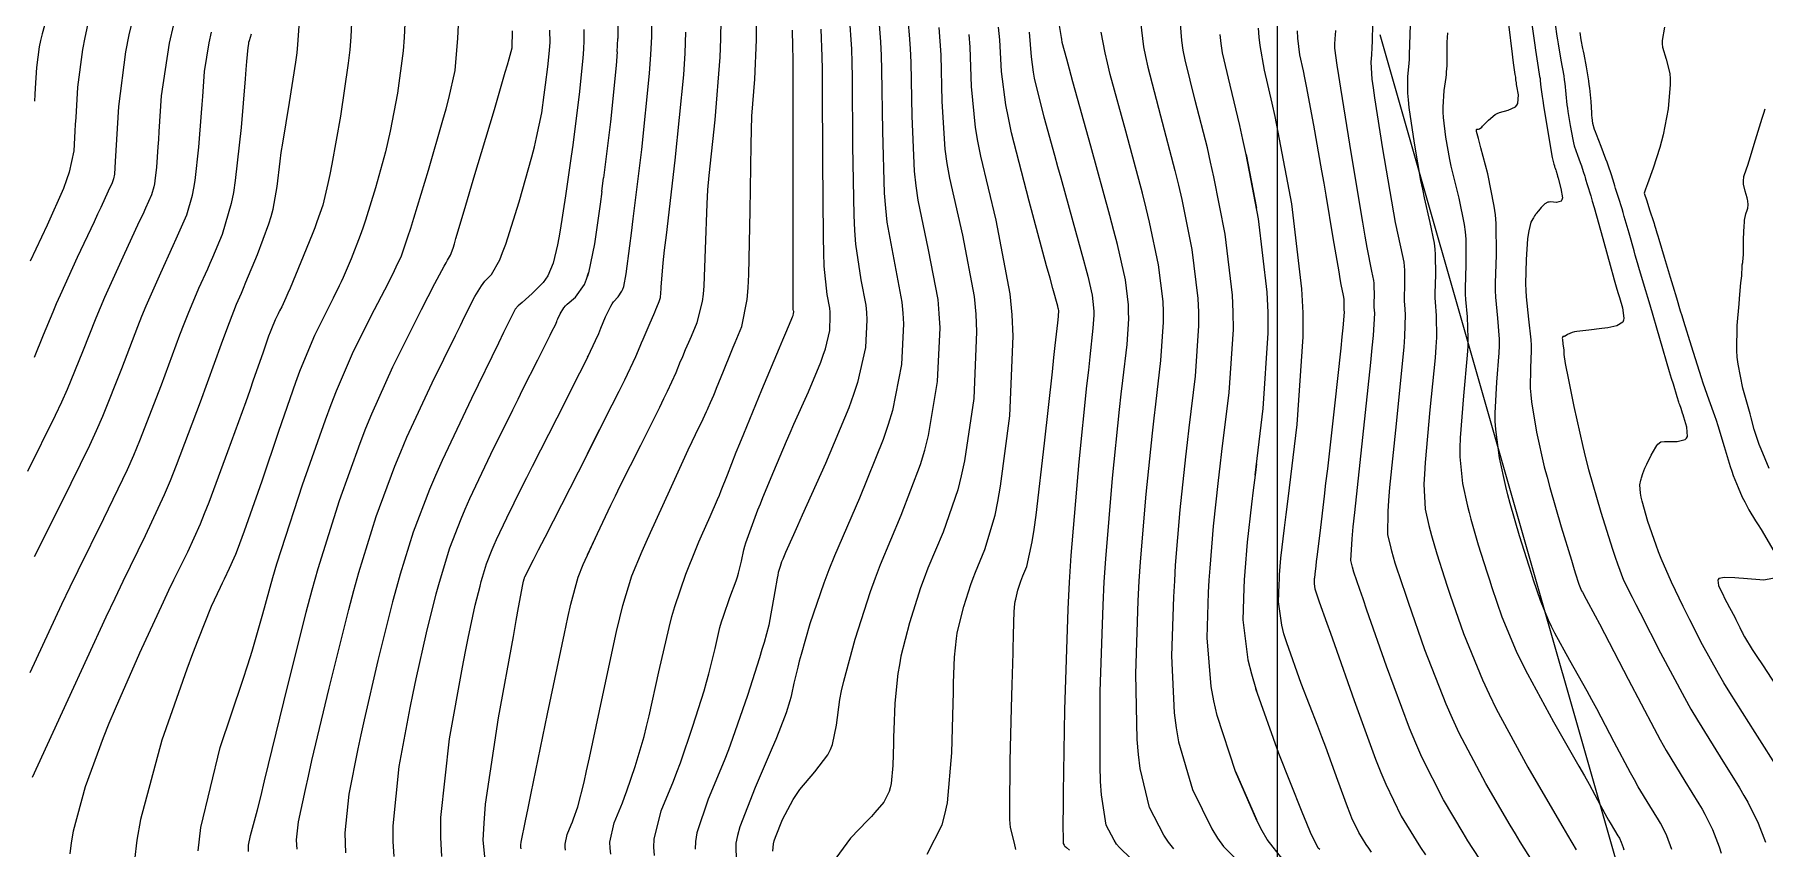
# Model space of a CAD drawing. Header units: metres. Extents: x 837475 to 838479, y 1189012 to 1191015.
# Drawn here: x 837783.6 to 837912.9, y 1189859.8 to 1189920.7 of the extents above; entities that cross this region are included whole.
import ezdxf

# ---------------------------------------------------------------- set-up
doc = ezdxf.new("R2010")
doc.units = ezdxf.units.M
doc.header["$LTSCALE"] = 0.3
doc.layers.add('COORD', color=7, linetype='Continuous', lineweight=20)
for name, color, linetype in [('COTAS 10', 1, 'Continuous'), ('COTAS INT', 252, 'Continuous'), ('VIA1', 50, 'Continuous')]:
    doc.layers.add(name, color=color, linetype=linetype)

msp = doc.modelspace()

# ---------------------------------------------------------------- linework, layer by layer
at = {"layer": 'COORD'}
msp.add_line((837876.51, 1189013.87), (837876.51, 1191013.87), dxfattribs=at)
at = {"layer": 'COTAS 10'}
for points in [[(837846.59, 1189923.1), (837846.82, 1189920.15), (837846.87, 1189919.15), (837846.9, 1189918.06), (837846.96, 1189913.47), (837847.1, 1189908.83), (837847.19, 1189907.71), (837847.3, 1189906.66), (837847.89, 1189903.47), (837848.42, 1189900.68), (837848.49, 1189899.87), (837848.53, 1189899.06), (837848.4, 1189896.02), (837847.71, 1189892.59), (837847.39, 1189891.53), (837847.02, 1189890.42), (837845.24, 1189886.02), (837843.38, 1189881.71), (837842.96, 1189880.66), (837842.58, 1189879.67), (837841.54, 1189876.62), (837840.89, 1189874.33), (837840.75, 1189873.82), (837840.63, 1189873.37), (837840.35, 1189872.18), (837840.17, 1189871.34), (837840.11, 1189871.1), (837840.04, 1189870.85), (837839.77, 1189869.96), (837839.23, 1189868.55), (837839, 1189867.98), (837838.73, 1189867.34), (837837.44, 1189864.39), (837836.3, 1189861.44), (837836.12, 1189860.79), (837836, 1189860.21), (837836.04, 1189858.75)], [(837783.42, 1189865.14), (837786.08, 1189870.97), (837788.93, 1189877.15), (837789.59, 1189878.55), (837790.19, 1189879.81), (837791.87, 1189883.23), (837793.29, 1189886.31), (837793.73, 1189887.35), (837794.18, 1189888.48), (837795.98, 1189893.23), (837797.56, 1189897.58), (837797.88, 1189898.45), (837798.14, 1189899.16), (837798.68, 1189900.54), (837799.04, 1189901.37), (837799.2, 1189901.74), (837799.38, 1189902.18), (837800.24, 1189904.25), (837801.09, 1189906.54), (837801.26, 1189907.1), (837801.41, 1189907.64), (837801.71, 1189909.34), (837801.93, 1189911.23), (837802.02, 1189911.88), (837802.13, 1189912.59), (837802.63, 1189915.63), (837803.11, 1189918.64), (837803.2, 1189919.33), (837803.27, 1189919.96), (837803.38, 1189921.69)], [(837819.96, 1189859.79), (837819.93, 1189859.92), (837819.92, 1189860.01), (837819.92, 1189860.05), (837819.92, 1189860.09), (837819.95, 1189860.28), (837820.28, 1189861.88), (837820.47, 1189862.82), (837820.7, 1189863.96), (837821.92, 1189869.88), (837823.19, 1189875.89), (837823.45, 1189877.09), (837823.68, 1189878.1), (837824.21, 1189880.11), (837824.6, 1189881.05), (837824.75, 1189881.39), (837824.92, 1189881.76), (837825.65, 1189883.38), (837826.66, 1189885.51), (837827, 1189886.21), (837827.36, 1189886.95), (837828.89, 1189889.98), (837830.32, 1189892.84), (837830.63, 1189893.47), (837830.9, 1189894.02), (837831.54, 1189895.42), (837831.88, 1189896.26), (837831.96, 1189896.45), (837832.03, 1189896.63), (837832.25, 1189897.14), (837832.49, 1189897.7), (837832.58, 1189897.91), (837832.68, 1189898.14), (837833.11, 1189899.17), (837833.51, 1189900.73), (837833.58, 1189901.29), (837833.64, 1189901.92), (837833.74, 1189904.66), (837833.85, 1189908.05), (837833.92, 1189909.08), (837834.01, 1189910.15), (837834.45, 1189914.33), (837834.83, 1189919.01), (837834.88, 1189920.39), (837834.9, 1189921.8)], [(837886.44, 1189922.22), (837886.39, 1189920.68), (837886.35, 1189919.22), (837886.34, 1189918.87), (837886.32, 1189918.54), (837886.22, 1189917.57), (837886.22, 1189916.32), (837886.27, 1189915.81), (837886.33, 1189915.24), (837886.71, 1189912.59), (837887.2, 1189909.79), (837887.33, 1189909.13), (837887.46, 1189908.5), (837887.89, 1189906.64), (837888.21, 1189905.09), (837888.26, 1189904.66), (837888.3, 1189904.24), (837888.31, 1189902.73), (837888.27, 1189901.35), (837888.27, 1189901.01), (837888.28, 1189900.69), (837888.37, 1189899.68), (837888.38, 1189898.05), (837888.34, 1189897.35), (837888.28, 1189896.53), (837887.89, 1189892.63), (837887.53, 1189888.68), (837887.48, 1189887.82), (837887.45, 1189887.07), (837887.54, 1189885.21), (837887.82, 1189883.97), (837887.91, 1189883.61), (837888.01, 1189883.24), (837888.41, 1189881.85), (837888.98, 1189880.06), (837889.19, 1189879.44), (837889.42, 1189878.77), (837890.4, 1189875.91), (837891.82, 1189872.43), (837892.32, 1189871.37), (837892.86, 1189870.26), (837895.22, 1189865.91), (837897.4, 1189862.14), (837897.83, 1189861.41), (837898.18, 1189860.8), (837898.83, 1189859.71)], [(837787.54, 1189921.4), (837787.33, 1189920.48), (837787.15, 1189919.59), (837786.78, 1189916.77), (837786.65, 1189914.51), (837786.62, 1189913.97), (837786.59, 1189913.47), (837786.51, 1189912), (837786.16, 1189910.4), (837785.97, 1189909.83), (837785.74, 1189909.2), (837784.53, 1189906.45), (837783.25, 1189903.75)], [(837803.2, 1189859.76), (837803.18, 1189860.1), (837803.17, 1189860.46), (837803.31, 1189861.82), (837803.82, 1189864.22), (837804.05, 1189865.23), (837804.31, 1189866.39), (837805.6, 1189871.82), (837807.07, 1189877.69), (837807.45, 1189879.12), (837807.83, 1189880.47), (837809.12, 1189884.66), (837810.51, 1189888.41), (837810.95, 1189889.49), (837811.41, 1189890.58), (837813.3, 1189894.66), (837815.04, 1189898.19), (837815.41, 1189898.94), (837815.73, 1189899.59), (837816.5, 1189901.11), (837816.98, 1189901.9), (837817.11, 1189902.08), (837817.24, 1189902.25), (837817.73, 1189902.76), (837818.35, 1189903.85), (837818.56, 1189904.39), (837818.8, 1189905.03), (837819.8, 1189908.2), (837820.75, 1189911.56), (837820.94, 1189912.31), (837821.11, 1189913), (837821.49, 1189914.84), (837821.68, 1189916.19), (837821.73, 1189916.56), (837821.78, 1189916.94), (837821.96, 1189918.28), (837822.08, 1189919.52), (837822.1, 1189919.83), (837822.12, 1189920.12), (837822.11, 1189921.03)], [(837857.94, 1189920.88), (837858.09, 1189919.04), (837858.23, 1189917.9), (837858.32, 1189917.44), (837858.44, 1189916.93), (837859.04, 1189914.56), (837859.83, 1189911.68), (837860.06, 1189910.84), (837860.3, 1189909.99), (837861.21, 1189906.73), (837862, 1189903.83), (837862.17, 1189903.19), (837862.31, 1189902.63), (837862.64, 1189901.21), (837862.75, 1189900.25), (837862.76, 1189899.98), (837862.77, 1189899.72), (837862.7, 1189898.73), (837862.46, 1189896.59), (837862.36, 1189895.59), (837862.23, 1189894.42), (837861.65, 1189888.73), (837861.06, 1189881.73), (837860.93, 1189879.73), (837860.82, 1189877.71), (837860.58, 1189870.2), (837860.48, 1189864), (837860.47, 1189862.8), (837860.46, 1189861.83), (837860.48, 1189860.2), (837860.56, 1189860.06), (837860.58, 1189860.02), (837860.61, 1189859.99), (837860.72, 1189859.88), (837860.96, 1189859.69)], [(837874.82, 1189887.75), (837875.43, 1189892.74), (837875.81, 1189898.37), (837875.8, 1189899.91), (837875.74, 1189901.44), (837875.08, 1189906.91), (837874.15, 1189911.73), (837873.91, 1189912.86), (837873.69, 1189913.9), (837872.95, 1189916.91), (837872.4, 1189919.35), (837872.3, 1189920.03), (837872.22, 1189920.71)], [(837914.07, 1189865.55), (837912.22, 1189868.5), (837910.32, 1189871.49), (837909.87, 1189872.22), (837909.46, 1189872.91), (837908.27, 1189875.05), (837907.34, 1189876.91), (837907.08, 1189877.42), (837906.84, 1189877.92), (837905.97, 1189879.73), (837905.18, 1189881.51), (837904.98, 1189882.01), (837904.8, 1189882.5), (837904.19, 1189884.29), (837903.76, 1189885.79), (837903.69, 1189886.11), (837903.63, 1189886.39), (837903.59, 1189887.02), (837903.67, 1189887.36), (837903.7, 1189887.45), (837903.72, 1189887.55), (837903.81, 1189887.87), (837903.97, 1189888.27), (837904.03, 1189888.42), (837904.11, 1189888.57), (837904.44, 1189889.24), (837904.79, 1189889.85), (837904.87, 1189889.97), (837904.94, 1189890.07), (837905.15, 1189890.24), (837905.43, 1189890.25), (837905.56, 1189890.25), (837905.7, 1189890.25), (837906.39, 1189890.25), (837906.99, 1189890.4), (837907.09, 1189890.51), (837907.15, 1189890.64), (837907.1, 1189891.34), (837906.88, 1189892.09), (837906.83, 1189892.25), (837906.78, 1189892.39), (837906.67, 1189892.74), (837906.57, 1189893.01), (837906.54, 1189893.1), (837906.51, 1189893.2), (837906.38, 1189893.6), (837906.1, 1189894.54), (837905.97, 1189894.97), (837905.82, 1189895.48), (837904.36, 1189900.46), (837904.19, 1189901.03), (837904.04, 1189901.53), (837903.65, 1189902.85), (837903.34, 1189903.88), (837903.25, 1189904.2), (837903.16, 1189904.53), (837902.79, 1189905.84), (837902.43, 1189907.1), (837902.34, 1189907.4), (837902.26, 1189907.68), (837902, 1189908.52), (837901.78, 1189909.2), (837901.72, 1189909.39), (837901.67, 1189909.57), (837901.47, 1189910.22), (837901.23, 1189910.93), (837901.15, 1189911.16), (837901.06, 1189911.39), (837900.69, 1189912.34), (837900.34, 1189913.23), (837900.27, 1189913.43), (837900.21, 1189913.6), (837900.08, 1189914.05), (837900.03, 1189914.49), (837900.01, 1189914.66), (837900, 1189914.85), (837899.94, 1189915.7), (837899.84, 1189916.69), (837899.81, 1189916.97), (837899.77, 1189917.25), (837899.6, 1189918.28), (837899.42, 1189919.23), (837899.38, 1189919.46), (837899.34, 1189919.67), (837899.21, 1189920.32), (837899.14, 1189920.85)], [(837874.15, 1189911.73), (837874.92, 1189907.71)], [(837874.92, 1189888.6), (837874.82, 1189887.75), (837874.68, 1189886.61), (837874.56, 1189885.58), (837874.24, 1189882.74), (837874.06, 1189880.54), (837874.02, 1189879.92), (837873.99, 1189879.28), (837873.91, 1189876.93), (837874.29, 1189873.93), (837874.55, 1189872.89), (837874.87, 1189871.76), (837874.92, 1189871.62)], [(837824.92, 1189881.78), (837825.65, 1189883.38)], [(837879.67, 1189859.73), (837879.53, 1189859.85), (837878.98, 1189861), (837878.69, 1189861.69), (837878.34, 1189862.54), (837876.59, 1189866.93), (837874.87, 1189871.76)]]:
    msp.add_lwpolyline(points, dxfattribs=at)
at = {"layer": 'COTAS INT'}
for points in [[(837782.64, 1189957.48), (837783.92, 1189952.93), (837785.33, 1189948.02), (837785.69, 1189946.89), (837786.03, 1189945.85), (837787.13, 1189942.93), (837787.73, 1189939.98), (837787.74, 1189938.93), (837787.7, 1189937.79), (837787.02, 1189932.81), (837786, 1189927.85), (837785.75, 1189926.72), (837785.5, 1189925.69), (837784.72, 1189922.81), (837784.14, 1189920.77), (837784.02, 1189920.26), (837783.92, 1189919.78), (837783.72, 1189918.23), (837783.63, 1189916.7), (837783.6, 1189916.22), (837783.58, 1189915.72)], [(837824.92, 1189896.56), (837824.97, 1189896.65), (837825.52, 1189897.81), (837825.75, 1189898.35), (837825.83, 1189898.54), (837825.91, 1189898.74), (837826.27, 1189899.58), (837826.66, 1189900.39), (837826.77, 1189900.56), (837826.86, 1189900.71), (837827.2, 1189901.09), (837827.48, 1189901.5), (837827.55, 1189901.67), (837827.62, 1189901.87), (837827.81, 1189902.8), (837828.09, 1189904.9), (837828.2, 1189905.84), (837828.34, 1189906.92), (837828.98, 1189912.11), (837829.56, 1189917.8), (837829.65, 1189919.21), (837829.72, 1189920.54), (837829.71, 1189924.74)], [(837807.36, 1189923.67), (837807.23, 1189920.53), (837807.14, 1189919.57), (837807.03, 1189918.57), (837806.44, 1189914.6), (837805.79, 1189911.01), (837805.64, 1189910.24), (837805.5, 1189909.57), (837805.12, 1189907.94), (837804.69, 1189906.69), (837804.52, 1189906.24), (837804.34, 1189905.76), (837803.49, 1189903.68), (837802.68, 1189901.74), (837802.51, 1189901.35), (837802.37, 1189901.01), (837802.06, 1189900.34), (837801.9, 1189900.03), (837801.84, 1189899.93), (837801.79, 1189899.82), (837801.57, 1189899.37), (837801.28, 1189898.69), (837801.18, 1189898.43), (837801.07, 1189898.14), (837800.63, 1189896.86), (837799.93, 1189894.84), (837799.66, 1189894.08), (837799.36, 1189893.24), (837798.01, 1189889.48), (837796.6, 1189885.71), (837796.26, 1189884.86), (837795.95, 1189884.09), (837795, 1189881.99), (837793.96, 1189879.89), (837793.59, 1189879.11), (837793.19, 1189878.25), (837791.43, 1189874.44), (837789.59, 1189870.26), (837789.14, 1189869.17), (837788.71, 1189868.1), (837787.35, 1189864.44), (837786.45, 1189861.12), (837786.3, 1189860.25), (837786.2, 1189859.41)], [(837827.18, 1189923.5), (837827.18, 1189920.4)], [(837838.78, 1189859.62), (837838.81, 1189860.16), (837838.87, 1189860.4), (837838.96, 1189860.67), (837839.49, 1189861.98), (837840.28, 1189863.47), (837840.53, 1189863.85), (837840.8, 1189864.24), (837841.9, 1189865.54), (837842.88, 1189866.83), (837843.08, 1189867.21), (837843.23, 1189867.59), (837843.52, 1189869.05), (837843.78, 1189870.95), (837843.91, 1189871.62), (837844.08, 1189872.34), (837844.92, 1189875.48), (837846.07, 1189879.05), (837846.44, 1189880.06), (837846.82, 1189881.06), (837848.37, 1189884.74), (837849.81, 1189888.53), (837850.13, 1189889.61), (837850.4, 1189890.7), (837851.09, 1189894.74), (837851.27, 1189898.76), (837851.21, 1189899.83), (837851.12, 1189900.89), (837850.42, 1189904.59), (837849.64, 1189908.31), (837849.49, 1189909.38), (837849.37, 1189910.48), (837849.18, 1189914.59), (837849.11, 1189918.62), (837849.06, 1189919.67), (837849, 1189920.69), (837848.69, 1189924.1)], [(837790.95, 1189922.04), (837790.63, 1189920.69), (837790.37, 1189919.41), (837789.84, 1189915.32), (837789.6, 1189911.22), (837789.55, 1189910.27), (837789.47, 1189909.9), (837789.43, 1189909.77), (837789.37, 1189909.62), (837789.09, 1189908.98), (837788.52, 1189907.77), (837788.29, 1189907.27), (837788.02, 1189906.7), (837786.76, 1189904.02), (837785.48, 1189901.22), (837785.19, 1189900.56), (837784.93, 1189899.95), (837784.23, 1189898.21), (837783.55, 1189896.55)], [(837844.48, 1189922.11), (837844.64, 1189919.61), (837844.67, 1189918.62), (837844.7, 1189917.5), (837844.73, 1189912.36), (837844.82, 1189907.19), (837844.88, 1189906.04), (837844.96, 1189905.02), (837845.36, 1189902.36), (837845.72, 1189900.46), (837845.77, 1189899.91), (837845.8, 1189899.36), (837845.71, 1189897.29), (837845.11, 1189894.67), (837844.81, 1189893.77), (837844.46, 1189892.79), (837842.71, 1189888.61), (837840.96, 1189884.74), (837840.61, 1189883.95), (837840.31, 1189883.29), (837839.72, 1189881.95), (837839.52, 1189881.47), (837839.47, 1189881.36), (837839.43, 1189881.25), (837839.31, 1189880.92), (837839.18, 1189880.46), (837839.14, 1189880.27), (837839.1, 1189880.05), (837838.91, 1189879.03), (837838.71, 1189877.92), (837838.67, 1189877.64), (837838.62, 1189877.38), (837838.46, 1189876.51), (837838.12, 1189875.23), (837837.96, 1189874.7), (837837.78, 1189874.09), (837836.87, 1189871.26), (837835.76, 1189868.05), (837835.45, 1189867.2), (837835.12, 1189866.37), (837833.93, 1189863.51), (837833.09, 1189860.98), (837833, 1189860.35), (837832.96, 1189859.76)], [(837866.25, 1189921.66), (837866.48, 1189919.79), (837866.62, 1189919.07), (837866.8, 1189918.27), (837867.75, 1189914.63), (837868.83, 1189910.53), (837869.09, 1189909.44), (837869.34, 1189908.36), (837870.1, 1189904.63), (837870.54, 1189900.97), (837870.59, 1189899.94), (837870.59, 1189898.91), (837870.34, 1189895.14), (837869.88, 1189891.28), (837869.75, 1189890.2), (837869.63, 1189889.11), (837869.21, 1189885.14), (837868.86, 1189881.02), (837868.79, 1189879.84), (837868.72, 1189878.65), (837868.58, 1189874.24), (837868.77, 1189869.96), (837868.92, 1189868.85), (837869.11, 1189867.79), (837870.15, 1189864.24), (837871.58, 1189861.28), (837872.01, 1189860.59), (837872.47, 1189859.96), (837874.27, 1189858.14)], [(837876.9, 1189859), (837875.72, 1189860.48), (837875.35, 1189861.14), (837874.96, 1189861.91), (837873.37, 1189865.58), (837871.99, 1189869.77), (837871.73, 1189870.87), (837871.53, 1189871.94), (837871.24, 1189875.58), (837871.35, 1189878.97), (837871.4, 1189879.88), (837871.46, 1189880.78), (837871.72, 1189883.94), (837872.09, 1189887.35), (837872.22, 1189888.41), (837872.35, 1189889.51), (837872.89, 1189893.94), (837873.2, 1189898.64), (837873.19, 1189899.93), (837873.14, 1189901.21), (837872.59, 1189905.77), (837871.74, 1189910.05), (837871.5, 1189911.15), (837871.26, 1189912.22), (837870.35, 1189915.77), (837869.6, 1189918.81), (837869.46, 1189919.55), (837869.35, 1189920.25), (837869.18, 1189922.44)], [(837793.97, 1189921.47), (837793.64, 1189920.06), (837793.03, 1189916.13), (837792.87, 1189913.46), (837792.83, 1189912.85), (837792.79, 1189912.3), (837792.68, 1189910.78), (837792.57, 1189909.76), (837792.53, 1189909.53), (837792.49, 1189909.32), (837792.32, 1189908.72), (837791.87, 1189907.72), (837791.66, 1189907.25), (837791.4, 1189906.71), (837790.17, 1189904.06), (837788.8, 1189901.04), (837788.47, 1189900.26), (837788.15, 1189899.5), (837787.17, 1189896.97), (837786.01, 1189894.15), (837785.59, 1189893.21), (837785.11, 1189892.21), (837783.04, 1189888.03)], [(837799.76, 1189920.73), (837799.61, 1189920.23), (837799.58, 1189920.12), (837799.56, 1189920.01), (837799.51, 1189919.73), (837799.43, 1189918.69), (837799.38, 1189918.1), (837799.33, 1189917.39), (837799.03, 1189913.75), (837798.58, 1189909.8), (837798.44, 1189908.9), (837798.27, 1189908.07), (837797.6, 1189905.74), (837796.88, 1189904.02), (837796.69, 1189903.58), (837796.5, 1189903.15), (837795.84, 1189901.72), (837795.03, 1189899.79), (837794.74, 1189899.05), (837794.42, 1189898.22), (837793.04, 1189894.48), (837791.43, 1189890.31), (837790.97, 1189889.22), (837790.5, 1189888.14), (837788.74, 1189884.48), (837786.8, 1189880.58), (837786.21, 1189879.36), (837785.6, 1189878.08), (837783.22, 1189872.96)], [(837783.56, 1189881.67), (837785.62, 1189885.72), (837787.71, 1189889.98), (837788.21, 1189891.08), (837788.68, 1189892.15), (837790.1, 1189895.72), (837791.29, 1189898.86), (837791.6, 1189899.65), (837791.92, 1189900.41), (837793.01, 1189902.89), (837793.95, 1189904.93), (837794.17, 1189905.42), (837794.37, 1189905.87), (837794.96, 1189907.23), (837795.38, 1189908.69), (837795.48, 1189909.21), (837795.58, 1189909.78), (837795.85, 1189912.27), (837796.06, 1189914.85), (837796.11, 1189915.48), (837796.15, 1189916.07), (837796.27, 1189917.93), (837796.62, 1189920.09), (837796.81, 1189920.89)], [(837811.26, 1189921.53), (837811.2, 1189920.49), (837811.13, 1189919.5), (837810.72, 1189916.31), (837810.16, 1189913.47), (837809.99, 1189912.7), (837809.81, 1189911.94), (837809.07, 1189909.25), (837808.31, 1189906.82), (837808.11, 1189906.23), (837807.91, 1189905.67), (837807.25, 1189903.92), (837806.65, 1189902.53), (837806.5, 1189902.2), (837806.36, 1189901.9), (837805.91, 1189900.98), (837805.44, 1189900.08), (837805.3, 1189899.79), (837805.14, 1189899.48), (837804.5, 1189898.19), (837803.67, 1189896.23), (837803.38, 1189895.49), (837803.08, 1189894.67), (837801.81, 1189891), (837800.56, 1189887.3), (837800.27, 1189886.45), (837800, 1189885.68), (837799.25, 1189883.56), (837798.72, 1189882.14), (837798.6, 1189881.82), (837798.48, 1189881.53), (837798.12, 1189880.75), (837797.74, 1189879.96), (837797.6, 1189879.67), (837797.45, 1189879.34), (837796.79, 1189877.92), (837795.77, 1189875.39), (837795.39, 1189874.38), (837794.97, 1189873.22), (837793.1, 1189867.92), (837791.49, 1189861.99), (837791.23, 1189860.45), (837791.05, 1189858.95)], [(837795.8, 1189859.64), (837796.01, 1189861.38), (837797.46, 1189867.37), (837799.15, 1189872.41), (837799.52, 1189873.55), (837799.84, 1189874.58), (837800.63, 1189877.37), (837801.39, 1189880.1), (837801.69, 1189881.1), (837802.04, 1189882.19), (837803.61, 1189887.01), (837805.32, 1189891.89), (837805.75, 1189893.02), (837806.15, 1189894.06), (837807.43, 1189897.01), (837808.49, 1189899.14), (837808.74, 1189899.66), (837808.99, 1189900.14), (837809.76, 1189901.62), (837810.35, 1189902.77), (837810.49, 1189903.06), (837810.62, 1189903.32), (837811, 1189904.15), (837811.49, 1189905.57), (837811.7, 1189906.21), (837811.93, 1189906.96), (837813.02, 1189910.55), (837814.11, 1189914.3), (837814.34, 1189915.15), (837814.54, 1189915.92), (837815.01, 1189918.01), (837815.22, 1189920.44), (837815.26, 1189921.42)], [(837799.56, 1189859.59), (837799.56, 1189859.84), (837799.58, 1189860.07), (837799.73, 1189860.79), (837800.24, 1189862.7), (837800.48, 1189863.68), (837800.77, 1189864.87), (837802.2, 1189870.79), (837803.89, 1189877.49), (837804.34, 1189879.16), (837804.79, 1189880.75), (837806.37, 1189885.84), (837807.91, 1189890.15), (837808.35, 1189891.25), (837808.78, 1189892.32), (837810.36, 1189895.84), (837811.82, 1189898.78), (837812.17, 1189899.48), (837812.5, 1189900.13), (837813.51, 1189902.07), (837814.21, 1189903.38), (837814.35, 1189903.64), (837814.46, 1189903.84), (837814.67, 1189904.2), (837814.86, 1189904.73), (837814.96, 1189905.05), (837815.08, 1189905.45), (837815.7, 1189907.52), (837816.5, 1189910.24), (837816.74, 1189911.05), (837816.99, 1189911.88), (837817.95, 1189915.11), (837818.77, 1189917.88), (837818.93, 1189918.43), (837819.06, 1189918.88), (837819.29, 1189919.72), (837819.31, 1189920.98)], [(837824.65, 1189921.08), (837824.65, 1189920.26), (837824.62, 1189919.62), (837824.57, 1189918.95), (837824.3, 1189916.22), (837823.92, 1189913.26), (837823.81, 1189912.44), (837823.7, 1189911.62), (837823.28, 1189908.65), (837822.88, 1189906.07), (837822.77, 1189905.49), (837822.68, 1189904.97), (837822.36, 1189903.6), (837821.94, 1189902.65), (837821.78, 1189902.4), (837821.6, 1189902.16), (837820.79, 1189901.33), (837820.02, 1189900.67), (837819.87, 1189900.53), (837819.74, 1189900.41), (837819.51, 1189900.16), (837818.96, 1189899.06), (837818.64, 1189898.41), (837818.25, 1189897.61), (837816.23, 1189893.48), (837814.04, 1189888.84), (837813.54, 1189887.72), (837813.09, 1189886.67), (837811.87, 1189883.48), (837810.91, 1189880.35), (837810.63, 1189879.34), (837810.34, 1189878.27), (837809.24, 1189873.89), (837808.21, 1189869.44), (837807.96, 1189868.33), (837807.74, 1189867.27), (837807.07, 1189863.89), (837806.78, 1189860.98), (837806.79, 1189860.22), (837806.83, 1189859.49)], [(837823.27, 1189859.7), (837823.25, 1189859.92), (837823.24, 1189860.14), (837823.4, 1189860.86), (837823.7, 1189861.58), (837823.79, 1189861.8), (837823.87, 1189862.03), (837824.18, 1189862.93), (837824.66, 1189864.78), (837824.84, 1189865.62), (837825.06, 1189866.59), (837826.05, 1189871.28), (837827.09, 1189876.05), (837827.33, 1189877.08), (837827.56, 1189877.99), (837828.24, 1189880.22), (837829.01, 1189882.06), (837829.3, 1189882.72), (837829.62, 1189883.45), (837831.06, 1189886.62), (837832.44, 1189889.63), (837832.74, 1189890.26), (837832.98, 1189890.79), (837833.55, 1189891.97), (837833.82, 1189892.51), (837833.88, 1189892.65), (837833.94, 1189892.77), (837834.11, 1189893.17), (837834.35, 1189893.74), (837834.45, 1189893.98), (837834.56, 1189894.25), (837835.08, 1189895.52), (837835.66, 1189896.94), (837835.81, 1189897.31), (837835.96, 1189897.67), (837836.46, 1189898.87), (837836.85, 1189900.88), (837836.92, 1189901.75), (837836.98, 1189902.76), (837837.08, 1189907.52), (837837.14, 1189912.46), (837837.17, 1189913.58), (837837.21, 1189914.6), (837837.42, 1189917.36), (837837.56, 1189920.32), (837837.55, 1189921.45)], [(837826.65, 1189859.38), (837826.6, 1189859.84), (837826.59, 1189860.28), (837826.91, 1189861.74), (837827.52, 1189863.22), (837827.69, 1189863.66), (837827.86, 1189864.13), (837828.49, 1189865.94), (837829.14, 1189868.2), (837829.33, 1189868.94), (837829.52, 1189869.74), (837830.25, 1189873.02), (837831.01, 1189876.35), (837831.23, 1189877.16), (837831.45, 1189877.93), (837832.26, 1189880.33), (837833.05, 1189882.27), (837833.25, 1189882.75), (837833.44, 1189883.21), (837834.08, 1189884.65), (837834.64, 1189885.92), (837834.78, 1189886.26), (837834.92, 1189886.59), (837835.38, 1189887.78), (837836.04, 1189889.46), (837836.3, 1189890.11), (837836.6, 1189890.84), (837837.96, 1189894.14), (837839.27, 1189897.26), (837839.53, 1189897.88), (837839.74, 1189898.39), (837840.15, 1189899.35), (837840.25, 1189899.59), (837840.27, 1189899.65), (837840.29, 1189899.7), (837840.32, 1189899.85), (837840.33, 1189899.96), (837840.33, 1189900), (837840.32, 1189900.03), (837840.3, 1189900.13), (837840.28, 1189901.73), (837840.28, 1189902.7), (837840.28, 1189903.9), (837840.28, 1189910.13), (837840.28, 1189916.37), (837840.28, 1189917.57), (837840.28, 1189918.53), (837840.27, 1189920.13), (837840.24, 1189920.7), (837840.23, 1189921.03)], [(837827.14, 1189919.42), (837827.18, 1189920.4)], [(837829.92, 1189859.3), (837829.87, 1189859.91), (837829.89, 1189860.52), (837830.42, 1189862.63), (837831.34, 1189864.85), (837831.6, 1189865.52), (837831.86, 1189866.22), (837832.8, 1189868.96), (837833.63, 1189871.62), (837833.82, 1189872.27), (837833.99, 1189872.88), (837834.45, 1189874.77), (837834.82, 1189876.36), (837834.94, 1189876.78), (837835.07, 1189877.19), (837835.56, 1189878.6), (837836.02, 1189879.83), (837836.12, 1189880.14), (837836.2, 1189880.42), (837836.42, 1189881.31), (837836.61, 1189882.16), (837836.68, 1189882.42), (837836.76, 1189882.69), (837837.14, 1189883.78), (837837.66, 1189885.15), (837837.84, 1189885.59), (837838.03, 1189886.07), (837838.84, 1189888.05), (837839.79, 1189890.28), (837840.07, 1189890.92), (837840.35, 1189891.56), (837841.43, 1189893.98), (837842.35, 1189896.19), (837842.54, 1189896.71), (837842.7, 1189897.19), (837843.02, 1189898.57), (837843.06, 1189899.66), (837843.05, 1189899.95), (837843.02, 1189900.24), (837842.83, 1189901.25), (837842.62, 1189903.38), (837842.58, 1189904.37), (837842.55, 1189905.54), (837842.5, 1189911.25), (837842.49, 1189916.93), (837842.48, 1189918.09), (837842.46, 1189919.07), (837842.38, 1189921.12)], [(837832.21, 1189919.32), (837832.27, 1189920.88)], [(837851.18, 1189921.23), (837851.26, 1189920.2), (837851.32, 1189919.19), (837851.41, 1189915.7), (837851.64, 1189912.12), (837851.79, 1189911.05), (837851.98, 1189909.95), (837852.95, 1189905.7), (837853.82, 1189901.11), (837853.94, 1189899.79), (837854, 1189898.46), (837853.79, 1189893.47), (837853.09, 1189888.82), (837852.86, 1189887.7), (837852.6, 1189886.65), (837851.5, 1189883.47), (837850.37, 1189880.78), (837850.09, 1189880.04), (837849.82, 1189879.31), (837848.98, 1189876.7), (837848.35, 1189874.21), (837848.23, 1189873.55), (837848.12, 1189872.9), (837847.9, 1189870.69), (837847.82, 1189868.69), (837847.8, 1189868.18), (837847.78, 1189867.68), (837847.74, 1189866.03), (837847.61, 1189864.68), (837847.55, 1189864.36), (837847.47, 1189864.08), (837847.07, 1189863.29), (837846.39, 1189862.5), (837846.14, 1189862.22), (837845.85, 1189861.92), (837844.58, 1189860.58), (837843.49, 1189859.08)], [(837850.31, 1189859.4), (837851.42, 1189861.59), (837851.64, 1189862.37), (837851.82, 1189863.23), (837852.16, 1189866.98), (837852.25, 1189870.67), (837852.27, 1189871.48), (837852.29, 1189872.21), (837852.36, 1189874.12), (837852.5, 1189875.52), (837852.56, 1189875.92), (837852.64, 1189876.34), (837853.04, 1189877.92), (837853.57, 1189879.56), (837853.74, 1189880.03), (837853.92, 1189880.49), (837854.63, 1189882.19), (837855.39, 1189884.76), (837855.59, 1189885.78), (837855.79, 1189886.93), (837856.48, 1189892.19), (837856.74, 1189898.15), (837856.66, 1189899.75), (837856.52, 1189901.32), (837855.48, 1189906.81), (837854.32, 1189911.6), (837854.09, 1189912.72), (837853.92, 1189913.76), (837853.63, 1189916.81), (837853.52, 1189919.75), (837853.45, 1189920.72)], [(837856.95, 1189859.74), (837856.83, 1189860.22), (837856.55, 1189861.38), (837856.5, 1189861.99), (837856.48, 1189862.71), (837856.51, 1189866.37), (837856.62, 1189870.31), (837856.65, 1189871.23), (837856.67, 1189872.07), (837856.73, 1189874.45), (837856.77, 1189876.06), (837856.78, 1189876.42), (837856.79, 1189876.73), (837856.81, 1189877.55), (837856.87, 1189878.13), (837856.9, 1189878.3), (837856.93, 1189878.47), (837857.1, 1189879.13), (837857.32, 1189879.82), (837857.39, 1189880.01), (837857.46, 1189880.21), (837857.76, 1189880.91), (837858.16, 1189882.76), (837858.3, 1189883.68), (837858.45, 1189884.76), (837859.09, 1189890.14), (837859.67, 1189895.48), (837859.79, 1189896.55), (837859.89, 1189897.44), (837860.07, 1189899.15), (837860.12, 1189899.61), (837860.13, 1189899.7), (837860.14, 1189899.77), (837860.15, 1189899.93), (837860.16, 1189899.98), (837860.16, 1189900), (837860.16, 1189900.01), (837860.15, 1189900.07), (837860.13, 1189900.15), (837860.12, 1189900.18), (837860.11, 1189900.22), (837860.07, 1189900.38), (837859.71, 1189901.7), (837859.5, 1189902.47), (837859.24, 1189903.41), (837857.93, 1189908.24), (837856.62, 1189913.36), (837856.38, 1189914.47), (837856.18, 1189915.46), (837855.86, 1189917.93), (837855.73, 1189920.32), (837855.65, 1189921.25)], [(837865.54, 1189859.07), (837864.68, 1189859.89), (837864.47, 1189860.15), (837864.28, 1189860.43), (837863.7, 1189861.55), (837863.34, 1189863.82), (837863.28, 1189864.82), (837863.24, 1189865.99), (837863.24, 1189871.55), (837863.46, 1189878.03), (837863.55, 1189879.77), (837863.66, 1189881.49), (837864.17, 1189887.53), (837864.7, 1189892.65), (837864.82, 1189893.8), (837864.93, 1189894.82), (837865.25, 1189897.53), (837865.38, 1189899.45), (837865.37, 1189899.97), (837865.35, 1189900.49), (837865.13, 1189902.35), (837864.53, 1189905), (837864.27, 1189906.02), (837863.97, 1189907.17), (837862.55, 1189912.35), (837861.2, 1189917.18), (837860.94, 1189918.11), (837860.74, 1189918.87), (837860.41, 1189920.11), (837860.38, 1189920.36), (837860.36, 1189920.48), (837860.33, 1189920.64), (837860.21, 1189921.39)], [(837868.74, 1189859.8), (837868.36, 1189860.29), (837868, 1189860.8), (837866.93, 1189862.89), (837866.23, 1189865.8), (837866.1, 1189866.84), (837866.01, 1189867.97), (837865.91, 1189872.89), (837866.09, 1189878.34), (837866.17, 1189879.81), (837866.26, 1189881.25), (837866.69, 1189886.33), (837867.16, 1189890.88), (837867.29, 1189892), (837867.41, 1189893.05), (837867.79, 1189896.33), (837867.99, 1189899.18), (837867.98, 1189899.96), (837867.95, 1189900.73), (837867.61, 1189903.49), (837866.93, 1189906.68), (837866.68, 1189907.73), (837866.4, 1189908.85), (837865.15, 1189913.49), (837864, 1189917.73), (837863.78, 1189918.59), (837863.61, 1189919.33), (837863.33, 1189920.88)], [(837883.52, 1189859.54), (837883.32, 1189859.83), (837883.14, 1189860.12), (837882.59, 1189861.01), (837882.07, 1189862.08), (837881.9, 1189862.48), (837881.73, 1189862.93), (837881.01, 1189864.9), (837880.11, 1189867.39), (837879.82, 1189868.16), (837879.51, 1189868.97), (837878.27, 1189872.17), (837877.19, 1189875.19), (837876.98, 1189875.88), (837876.82, 1189876.51), (837876.57, 1189878.27), (837876.62, 1189879.6), (837876.64, 1189879.95), (837876.66, 1189880.3), (837876.76, 1189881.54), (837877.03, 1189883.81), (837877.15, 1189884.81), (837877.29, 1189885.98), (837877.98, 1189891.54), (837878.42, 1189898.1), (837878.41, 1189899.9), (837878.33, 1189901.68), (837877.57, 1189908.05), (837876.55, 1189913.41), (837876.32, 1189914.57), (837876.11, 1189915.58), (837875.54, 1189918.05), (837875.2, 1189919.89), (837875.14, 1189920.51), (837875.09, 1189921.18)], [(837877.98, 1189920.99), (837878, 1189920.43), (837878.14, 1189919.19), (837878.41, 1189917.99), (837878.52, 1189917.46), (837878.64, 1189916.85), (837879.19, 1189913.93), (837879.8, 1189910.52), (837879.96, 1189909.6), (837880.12, 1189908.69), (837880.65, 1189905.51), (837881.08, 1189902.95), (837881.16, 1189902.44), (837881.24, 1189902.01), (837881.4, 1189901.18), (837881.45, 1189900.9), (837881.46, 1189900.82), (837881.47, 1189900.75), (837881.47, 1189900.48), (837881.46, 1189900.24), (837881.46, 1189900.18), (837881.46, 1189900.12), (837881.48, 1189899.94), (837881.39, 1189898.77), (837881.32, 1189898.09), (837881.23, 1189897.25), (837880.76, 1189892.94), (837880.23, 1189888.23), (837880.1, 1189887.15), (837879.99, 1189886.17), (837879.66, 1189883.41), (837879.44, 1189881.64), (837879.39, 1189881.28), (837879.36, 1189880.97), (837879.28, 1189880.34), (837879.26, 1189880.07), (837879.25, 1189879.99), (837879.25, 1189879.91), (837879.24, 1189879.62), (837879.3, 1189879.23), (837879.33, 1189879.09), (837879.38, 1189878.93), (837879.62, 1189878.26), (837880.2, 1189876.67), (837880.46, 1189875.93), (837880.77, 1189875.07), (837882.23, 1189870.88), (837883.83, 1189866.5), (837884.23, 1189865.51), (837884.6, 1189864.62), (837885.75, 1189862.23), (837886.86, 1189860.41), (837887.2, 1189859.88), (837887.56, 1189859.33)], [(837892.26, 1189858.08), (837891.1, 1189859.82), (837890.74, 1189860.39), (837890.37, 1189860.99), (837888.91, 1189863.46), (837887.3, 1189866.64), (837886.84, 1189867.69), (837886.38, 1189868.81), (837884.64, 1189873.46), (837883.18, 1189877.65), (837882.9, 1189878.49), (837882.66, 1189879.18), (837882.21, 1189880.49), (837882.11, 1189880.85), (837882.08, 1189880.95), (837882.06, 1189881.05), (837881.99, 1189881.37), (837882.08, 1189882.97), (837882.17, 1189883.87), (837882.28, 1189884.96), (837882.88, 1189890.55), (837883.48, 1189896.17), (837883.59, 1189897.27), (837883.68, 1189898.18), (837883.78, 1189899.86), (837883.74, 1189900.31), (837883.73, 1189900.46), (837883.73, 1189900.61), (837883.75, 1189901.23), (837883.74, 1189901.91), (837883.73, 1189902.1), (837883.7, 1189902.3), (837883.56, 1189903), (837883.21, 1189904.77), (837883.06, 1189905.63), (837882.88, 1189906.66), (837882.04, 1189911.73), (837881.23, 1189916.69), (837881.08, 1189917.64), (837880.96, 1189918.42), (837880.78, 1189919.7), (837880.79, 1189919.82), (837880.79, 1189919.86), (837880.79, 1189919.9), (837880.8, 1189920.08), (837880.81, 1189920.29), (837880.81, 1189920.36), (837880.81, 1189920.42), (837880.84, 1189920.66), (837880.86, 1189921.02)], [(837895.55, 1189858.9), (837894.64, 1189860.31), (837894.29, 1189860.9), (837893.89, 1189861.56), (837892.07, 1189864.68), (837890.08, 1189868.45), (837889.58, 1189869.53), (837889.1, 1189870.62), (837887.52, 1189874.68), (837886.3, 1189878.21), (837886.04, 1189878.96), (837885.82, 1189879.62), (837885.31, 1189881.17), (837885.06, 1189882.05), (837885, 1189882.28), (837884.94, 1189882.51), (837884.76, 1189883.29), (837884.77, 1189885.02), (837884.82, 1189885.84), (837884.9, 1189886.82), (837885.39, 1189891.59), (837885.88, 1189896.35), (837885.97, 1189897.31), (837886.03, 1189898.12), (837886.08, 1189899.77), (837886.01, 1189900.5), (837886, 1189900.74), (837886, 1189900.98), (837886.03, 1189901.98), (837886.02, 1189903.08), (837885.99, 1189903.39), (837885.96, 1189903.69), (837885.73, 1189904.82), (837885.33, 1189906.64), (837885.2, 1189907.38), (837885.04, 1189908.23), (837884.38, 1189912.16), (837883.78, 1189915.96), (837883.67, 1189916.73), (837883.59, 1189917.37), (837883.5, 1189918.64), (837883.55, 1189919.18), (837883.56, 1189919.36), (837883.57, 1189919.56), (837883.6, 1189920.38), (837883.63, 1189921.33)], [(837889.22, 1189920.84), (837889.15, 1189920.14), (837889.16, 1189919.47), (837889.16, 1189919.33), (837889.16, 1189919.21), (837889.17, 1189918.93), (837889.17, 1189918.74), (837889.17, 1189918.68), (837889.16, 1189918.62), (837889.16, 1189918.36), (837889.12, 1189917.91), (837889.1, 1189917.72), (837889.08, 1189917.5), (837888.94, 1189916.51), (837888.85, 1189915.27), (837888.86, 1189914.9), (837888.88, 1189914.51), (837889.05, 1189913.02), (837889.36, 1189911.36), (837889.47, 1189910.87), (837889.58, 1189910.37), (837890.05, 1189908.46), (837890.46, 1189906.49), (837890.53, 1189905.94), (837890.57, 1189905.41), (837890.59, 1189903.48), (837890.53, 1189901.73), (837890.54, 1189901.29), (837890.55, 1189900.88), (837890.67, 1189899.59), (837890.74, 1189897.99), (837890.72, 1189897.38), (837890.68, 1189896.71), (837890.4, 1189893.67), (837890.15, 1189890.54), (837890.13, 1189889.8), (837890.13, 1189889.12), (837890.32, 1189887.13), (837890.7, 1189885.43), (837890.82, 1189884.94), (837890.95, 1189884.44), (837891.51, 1189882.53), (837892.15, 1189880.5), (837892.34, 1189879.92), (837892.53, 1189879.33), (837893.28, 1189877.14), (837894.34, 1189874.57), (837894.74, 1189873.75), (837895.18, 1189872.87), (837897.14, 1189869.3), (837899.04, 1189865.97), (837899.45, 1189865.25), (837899.81, 1189864.62), (837900.66, 1189863.04), (837901.13, 1189862.15), (837901.25, 1189861.94), (837901.36, 1189861.74), (837901.7, 1189861.18), (837901.95, 1189860.77), (837902.01, 1189860.67), (837902.06, 1189860.58), (837902.2, 1189860.3), (837902.35, 1189859.9), (837902.4, 1189859.72)], [(837905.98, 1189859.73), (837905.61, 1189860.77), (837905.26, 1189861.48), (837905.13, 1189861.71), (837904.98, 1189861.96), (837904.33, 1189863.01), (837903.46, 1189864.44), (837903.18, 1189864.94), (837902.89, 1189865.47), (837901.68, 1189867.76), (837900.37, 1189870.26), (837900.01, 1189870.93), (837899.65, 1189871.59), (837898.36, 1189873.88), (837897.24, 1189875.93), (837896.99, 1189876.42), (837896.77, 1189876.9), (837896.16, 1189878.36), (837895.65, 1189879.89), (837895.48, 1189880.39), (837895.31, 1189880.94), (837894.6, 1189883.21), (837893.9, 1189885.63), (837893.73, 1189886.27), (837893.58, 1189886.9), (837893.09, 1189889.04), (837892.82, 1189891.17), (837892.78, 1189891.78), (837892.77, 1189892.39), (837892.91, 1189894.71), (837893.08, 1189896.89), (837893.09, 1189897.42), (837893.09, 1189897.93), (837892.97, 1189899.5), (837892.82, 1189901.07), (837892.81, 1189901.57), (837892.8, 1189902.1), (837892.87, 1189904.23), (837892.85, 1189906.57), (837892.79, 1189907.22), (837892.71, 1189907.88), (837892.22, 1189910.28), (837891.7, 1189912.24), (837891.6, 1189912.62), (837891.52, 1189912.93), (837891.39, 1189913.45), (837891.38, 1189913.5), (837891.38, 1189913.52), (837891.39, 1189913.57), (837891.39, 1189913.6), (837891.39, 1189913.61), (837891.4, 1189913.62), (837891.4, 1189913.63), (837891.41, 1189913.64), (837891.42, 1189913.64), (837891.43, 1189913.63), (837891.46, 1189913.63), (837891.5, 1189913.62), (837891.52, 1189913.63), (837891.54, 1189913.63), (837891.61, 1189913.66), (837891.77, 1189913.79), (837891.83, 1189913.85), (837891.91, 1189913.93), (837892.28, 1189914.31), (837892.77, 1189914.72), (837892.92, 1189914.8), (837893.09, 1189914.88), (837893.75, 1189915.06), (837894.3, 1189915.31), (837894.4, 1189915.43), (837894.47, 1189915.56), (837894.51, 1189916.2), (837894.4, 1189916.85), (837894.38, 1189916.98), (837894.36, 1189917.09), (837894.33, 1189917.32), (837894.32, 1189917.45), (837894.31, 1189917.49), (837894.31, 1189917.53), (837894.28, 1189917.71), (837894.18, 1189918.41), (837894.13, 1189918.78), (837894.07, 1189919.23), (837893.79, 1189921.48)], [(837895.52, 1189921.49), (837895.73, 1189919.91), (837895.78, 1189919.54), (837895.83, 1189919.21), (837895.98, 1189918.25), (837896.1, 1189917.57), (837896.13, 1189917.41), (837896.15, 1189917.25), (837896.2, 1189916.78), (837896.29, 1189916.07), (837896.33, 1189915.77), (837896.39, 1189915.41), (837896.66, 1189913.73), (837896.93, 1189912.1), (837896.99, 1189911.78), (837897.04, 1189911.51), (837897.15, 1189911.01), (837897.2, 1189910.88), (837897.21, 1189910.85), (837897.22, 1189910.82), (837897.25, 1189910.72), (837897.28, 1189910.64), (837897.29, 1189910.61), (837897.3, 1189910.58), (837897.33, 1189910.49), (837897.4, 1189910.24), (837897.44, 1189910.11), (837897.48, 1189909.96), (837897.69, 1189909.2), (837897.8, 1189908.48), (837897.77, 1189908.35), (837897.72, 1189908.25), (837897.35, 1189908.14), (837896.9, 1189908.18), (837896.8, 1189908.17), (837896.71, 1189908.16), (837896.48, 1189908.04), (837896.31, 1189907.87), (837896.26, 1189907.81), (837896.21, 1189907.76), (837896.01, 1189907.53), (837895.84, 1189907.33), (837895.81, 1189907.28), (837895.78, 1189907.25), (837895.72, 1189907.15), (837895.66, 1189907.04), (837895.64, 1189906.99), (837895.6, 1189906.93), (837895.45, 1189906.66), (837895.29, 1189906.03), (837895.24, 1189905.76), (837895.2, 1189905.43), (837895.08, 1189903.87), (837895.05, 1189902.06), (837895.06, 1189901.57), (837895.08, 1189901.09), (837895.27, 1189899.42), (837895.44, 1189897.86), (837895.46, 1189897.46), (837895.47, 1189897.06), (837895.41, 1189895.74), (837895.4, 1189894.25), (837895.44, 1189893.75), (837895.5, 1189893.22), (837895.87, 1189890.96), (837896.45, 1189888.36), (837896.65, 1189887.6), (837896.85, 1189886.82), (837897.7, 1189883.89), (837898.47, 1189881.38), (837898.63, 1189880.87), (837898.76, 1189880.44), (837899.04, 1189879.59), (837899.19, 1189879.22), (837899.24, 1189879.1), (837899.31, 1189878.98), (837899.59, 1189878.47), (837900.26, 1189877.21), (837900.57, 1189876.61), (837900.94, 1189875.91), (837902.71, 1189872.48), (837904.65, 1189868.8), (837905.12, 1189867.94), (837905.57, 1189867.14), (837906.96, 1189864.84), (837908.01, 1189863.16), (837908.25, 1189862.75), (837908.46, 1189862.38), (837909.03, 1189861.24), (837909.51, 1189859.94), (837909.67, 1189859.46)], [(837897.25, 1189921.49), (837897.38, 1189920.59), (837897.43, 1189920.3), (837897.48, 1189920), (837897.69, 1189918.79), (837897.9, 1189917.61), (837897.94, 1189917.32), (837897.98, 1189917.05), (837898.07, 1189916.24), (837898.14, 1189915.46), (837898.17, 1189915.21), (837898.21, 1189914.95), (837898.37, 1189913.89), (837898.57, 1189912.85), (837898.63, 1189912.6), (837898.69, 1189912.37), (837898.92, 1189911.68), (837899.13, 1189911.14), (837899.18, 1189911), (837899.23, 1189910.88), (837899.36, 1189910.47), (837899.47, 1189910.1), (837899.51, 1189910), (837899.54, 1189909.89), (837899.66, 1189909.5), (837899.92, 1189908.64), (837900.03, 1189908.24), (837900.17, 1189907.77), (837900.82, 1189905.45), (837901.45, 1189903.18), (837901.58, 1189902.73), (837901.68, 1189902.36), (837901.88, 1189901.66), (837901.98, 1189901.33), (837902.02, 1189901.19), (837902.07, 1189901.03), (837902.3, 1189900.25), (837902.4, 1189899.49), (837902.36, 1189899.33), (837902.31, 1189899.2), (837901.88, 1189898.91), (837901.2, 1189898.77), (837900.98, 1189898.74), (837900.74, 1189898.71), (837899.78, 1189898.6), (837898.89, 1189898.49), (837898.7, 1189898.46), (837898.54, 1189898.42), (837898.18, 1189898.27), (837898.01, 1189898.15), (837897.97, 1189898.13), (837897.93, 1189898.12), (837897.84, 1189898.11), (837897.8, 1189898.04), (837897.79, 1189897.98), (837897.8, 1189897.91), (837897.84, 1189897.54), (837897.9, 1189897.13), (837897.91, 1189897.05), (837897.91, 1189896.97), (837897.92, 1189896.78), (837898.02, 1189896.11), (837898.09, 1189895.73), (837898.18, 1189895.26), (837898.65, 1189892.88), (837899.32, 1189889.88), (837899.53, 1189889.03), (837899.76, 1189888.17), (837900.68, 1189884.97), (837901.55, 1189882.2), (837901.74, 1189881.62), (837901.92, 1189881.1), (837902.38, 1189879.89), (837903.01, 1189878.62), (837903.29, 1189878.08), (837903.61, 1189877.45), (837905.14, 1189874.46), (837906.92, 1189871.11), (837907.41, 1189870.25), (837907.89, 1189869.42), (837909.59, 1189866.67), (837911.04, 1189864.35), (837911.36, 1189863.79), (837911.66, 1189863.27), (837912.44, 1189861.7), (837912.99, 1189860.29)], [(837905.43, 1189921.25), (837905.25, 1189920.27), (837905.26, 1189920.01), (837905.28, 1189919.75), (837905.56, 1189918.87), (837905.84, 1189917.79), (837905.87, 1189917.4), (837905.87, 1189916.98), (837905.7, 1189915.15), (837905.33, 1189913.21), (837905.22, 1189912.72), (837905.09, 1189912.25), (837904.59, 1189910.7), (837904.16, 1189909.55), (837904.08, 1189909.33), (837904.01, 1189909.15), (837903.91, 1189908.84), (837903.99, 1189908.62), (837904.03, 1189908.49), (837904.08, 1189908.34), (837904.34, 1189907.53), (837904.6, 1189906.72), (837904.65, 1189906.57), (837904.69, 1189906.44), (837904.76, 1189906.22), (837904.87, 1189905.87), (837904.93, 1189905.66), (837905.01, 1189905.4), (837905.42, 1189904.05), (837905.86, 1189902.56), (837905.97, 1189902.22), (837906.06, 1189901.91), (837906.32, 1189901.02), (837906.61, 1189900.05), (837906.73, 1189899.68), (837906.85, 1189899.27), (837907.42, 1189897.43), (837908.02, 1189895.52), (837908.17, 1189895.06), (837908.31, 1189894.64), (837908.76, 1189893.39), (837909.17, 1189892.21), (837909.3, 1189891.85), (837909.42, 1189891.46), (837909.89, 1189889.9), (837910.35, 1189888.4), (837910.47, 1189888.05), (837910.58, 1189887.73), (837910.93, 1189886.81), (837911.25, 1189886.11), (837911.34, 1189885.93), (837911.43, 1189885.75), (837911.75, 1189885.16), (837912.24, 1189884.34), (837912.43, 1189884.03), (837912.65, 1189883.67), (837913.62, 1189882.06)], [(837824.92, 1189889.36), (837826.77, 1189893), (837827.27, 1189894.02), (837827.7, 1189894.87), (837828.53, 1189896.62), (837828.85, 1189897.4), (837828.96, 1189897.65), (837829.07, 1189897.91), (837829.52, 1189898.97), (837829.94, 1189899.94), (837830.03, 1189900.14), (837830.11, 1189900.32), (837830.28, 1189900.73), (837830.36, 1189901.03), (837830.38, 1189901.15), (837830.39, 1189901.27), (837830.41, 1189901.81), (837830.57, 1189903.64), (837830.68, 1189904.57), (837830.81, 1189905.7), (837831.48, 1189911.3), (837832.11, 1189917.69), (837832.21, 1189919.32)], [(837827.14, 1189919.42), (837827.07, 1189918.38), (837826.64, 1189914.17), (837826.12, 1189909.99)], [(837913.25, 1189888.24), (837912.65, 1189889.7), (837912.52, 1189890.04), (837912.4, 1189890.34), (837912.14, 1189891.17), (837911.91, 1189892.03), (837911.83, 1189892.34), (837911.73, 1189892.69), (837911.3, 1189894.25), (837910.93, 1189896.05), (837910.87, 1189896.56), (837910.83, 1189897.07), (837910.86, 1189898.93), (837911.01, 1189900.56), (837911.04, 1189900.93), (837911.07, 1189901.25), (837911.15, 1189902.12), (837911.21, 1189902.66), (837911.21, 1189902.78), (837911.22, 1189902.89), (837911.23, 1189903.17), (837911.24, 1189903.36), (837911.25, 1189903.42), (837911.25, 1189903.47), (837911.29, 1189903.65), (837911.32, 1189904.02), (837911.33, 1189904.2), (837911.34, 1189904.41), (837911.35, 1189905.4), (837911.39, 1189906.41), (837911.41, 1189906.63), (837911.42, 1189906.82), (837911.52, 1189907.29), (837911.62, 1189907.56), (837911.64, 1189907.64), (837911.66, 1189907.71), (837911.69, 1189907.96), (837911.66, 1189908.26), (837911.64, 1189908.37), (837911.62, 1189908.49), (837911.47, 1189909), (837911.35, 1189909.52), (837911.33, 1189909.64), (837911.33, 1189909.75), (837911.37, 1189910.08), (837911.57, 1189910.67), (837911.66, 1189910.94), (837911.76, 1189911.26), (837912.23, 1189912.82), (837912.74, 1189914.45), (837912.85, 1189914.82), (837912.96, 1189915.14)], [(837825.98, 1189908.97), (837826.12, 1189909.99)], [(837825.98, 1189908.97), (837825.86, 1189908.01), (837825.45, 1189905.05), (837825, 1189902.87), (837824.92, 1189902.64)], [(837810.47, 1189859.22), (837810.39, 1189860.34), (837810.38, 1189861.5), (837810.83, 1189865.96), (837811.66, 1189870.33), (837811.88, 1189871.44), (837812.1, 1189872.5), (837812.88, 1189875.96), (837813.61, 1189878.86), (837813.8, 1189879.56), (837813.99, 1189880.23), (837814.62, 1189882.3), (837815.46, 1189884.47), (837815.78, 1189885.21), (837816.13, 1189885.99), (837817.7, 1189889.31), (837819.33, 1189892.64), (837819.72, 1189893.43), (837820.09, 1189894.17), (837821.2, 1189896.38), (837821.98, 1189897.91), (837822.13, 1189898.22), (837822.26, 1189898.48), (837822.51, 1189899), (837822.62, 1189899.25), (837822.65, 1189899.33), (837822.69, 1189899.43), (837822.86, 1189899.81), (837823.15, 1189900.26), (837823.27, 1189900.4), (837823.4, 1189900.53), (837824.03, 1189901.06), (837824.69, 1189902.01), (837824.85, 1189902.41), (837825, 1189902.87)], [(837814.02, 1189859.21), (837813.94, 1189860.64), (837813.95, 1189862.13), (837814.59, 1189868.02), (837815.58, 1189873.38), (837815.8, 1189874.54), (837816, 1189875.55), (837816.52, 1189878.02), (837816.88, 1189879.44), (837816.97, 1189879.79), (837817.06, 1189880.11), (837817.37, 1189881.12), (837817.78, 1189882.19), (837817.94, 1189882.54), (837818.11, 1189882.93), (837818.88, 1189884.55), (837819.99, 1189886.79), (837820.38, 1189887.57), (837820.81, 1189888.42), (837822.64, 1189892.04), (837824.34, 1189895.4), (837824.68, 1189896.08), (837824.97, 1189896.65)], [(837817.43, 1189857.22), (837817.12, 1189860.44), (837817.18, 1189861.7), (837817.3, 1189863.12), (837818.26, 1189869.58), (837819.37, 1189875.68), (837819.58, 1189876.87), (837819.76, 1189877.84), (837820.08, 1189879.56), (837820.14, 1189879.82), (837820.15, 1189879.88), (837820.16, 1189879.92), (837820.18, 1189880), (837820.2, 1189880.04), (837820.21, 1189880.06), (837820.21, 1189880.08), (837820.24, 1189880.15), (837820.88, 1189881.4), (837821.26, 1189882.16), (837821.74, 1189883.1), (837824.23, 1189887.99), (837826.77, 1189893)], [(837914.03, 1189880.11), (837912.85, 1189879.88), (837911.33, 1189880.01), (837911, 1189880.04), (837910.7, 1189880.06), (837909.91, 1189880.1), (837909.5, 1189880.01), (837909.45, 1189879.95), (837909.41, 1189879.88), (837909.47, 1189879.5), (837909.72, 1189878.96), (837909.81, 1189878.79), (837909.9, 1189878.6), (837910.3, 1189877.85), (837910.69, 1189877.11), (837910.77, 1189876.94), (837910.85, 1189876.79), (837911.07, 1189876.35), (837911.22, 1189876.03), (837911.26, 1189875.95), (837911.3, 1189875.88), (837911.41, 1189875.65), (837912, 1189874.71), (837912.34, 1189874.19), (837912.75, 1189873.56), (837914.85, 1189870.33)], [(837873.37, 1189865.58), (837874.92, 1189861.99)]]:
    msp.add_lwpolyline(points, dxfattribs=at)
at = {"layer": 'VIA1'}
msp.add_line((837884.15, 1189920.7), (837946.72, 1189701.89), dxfattribs=at)

doc.saveas('drawing.dxf')
